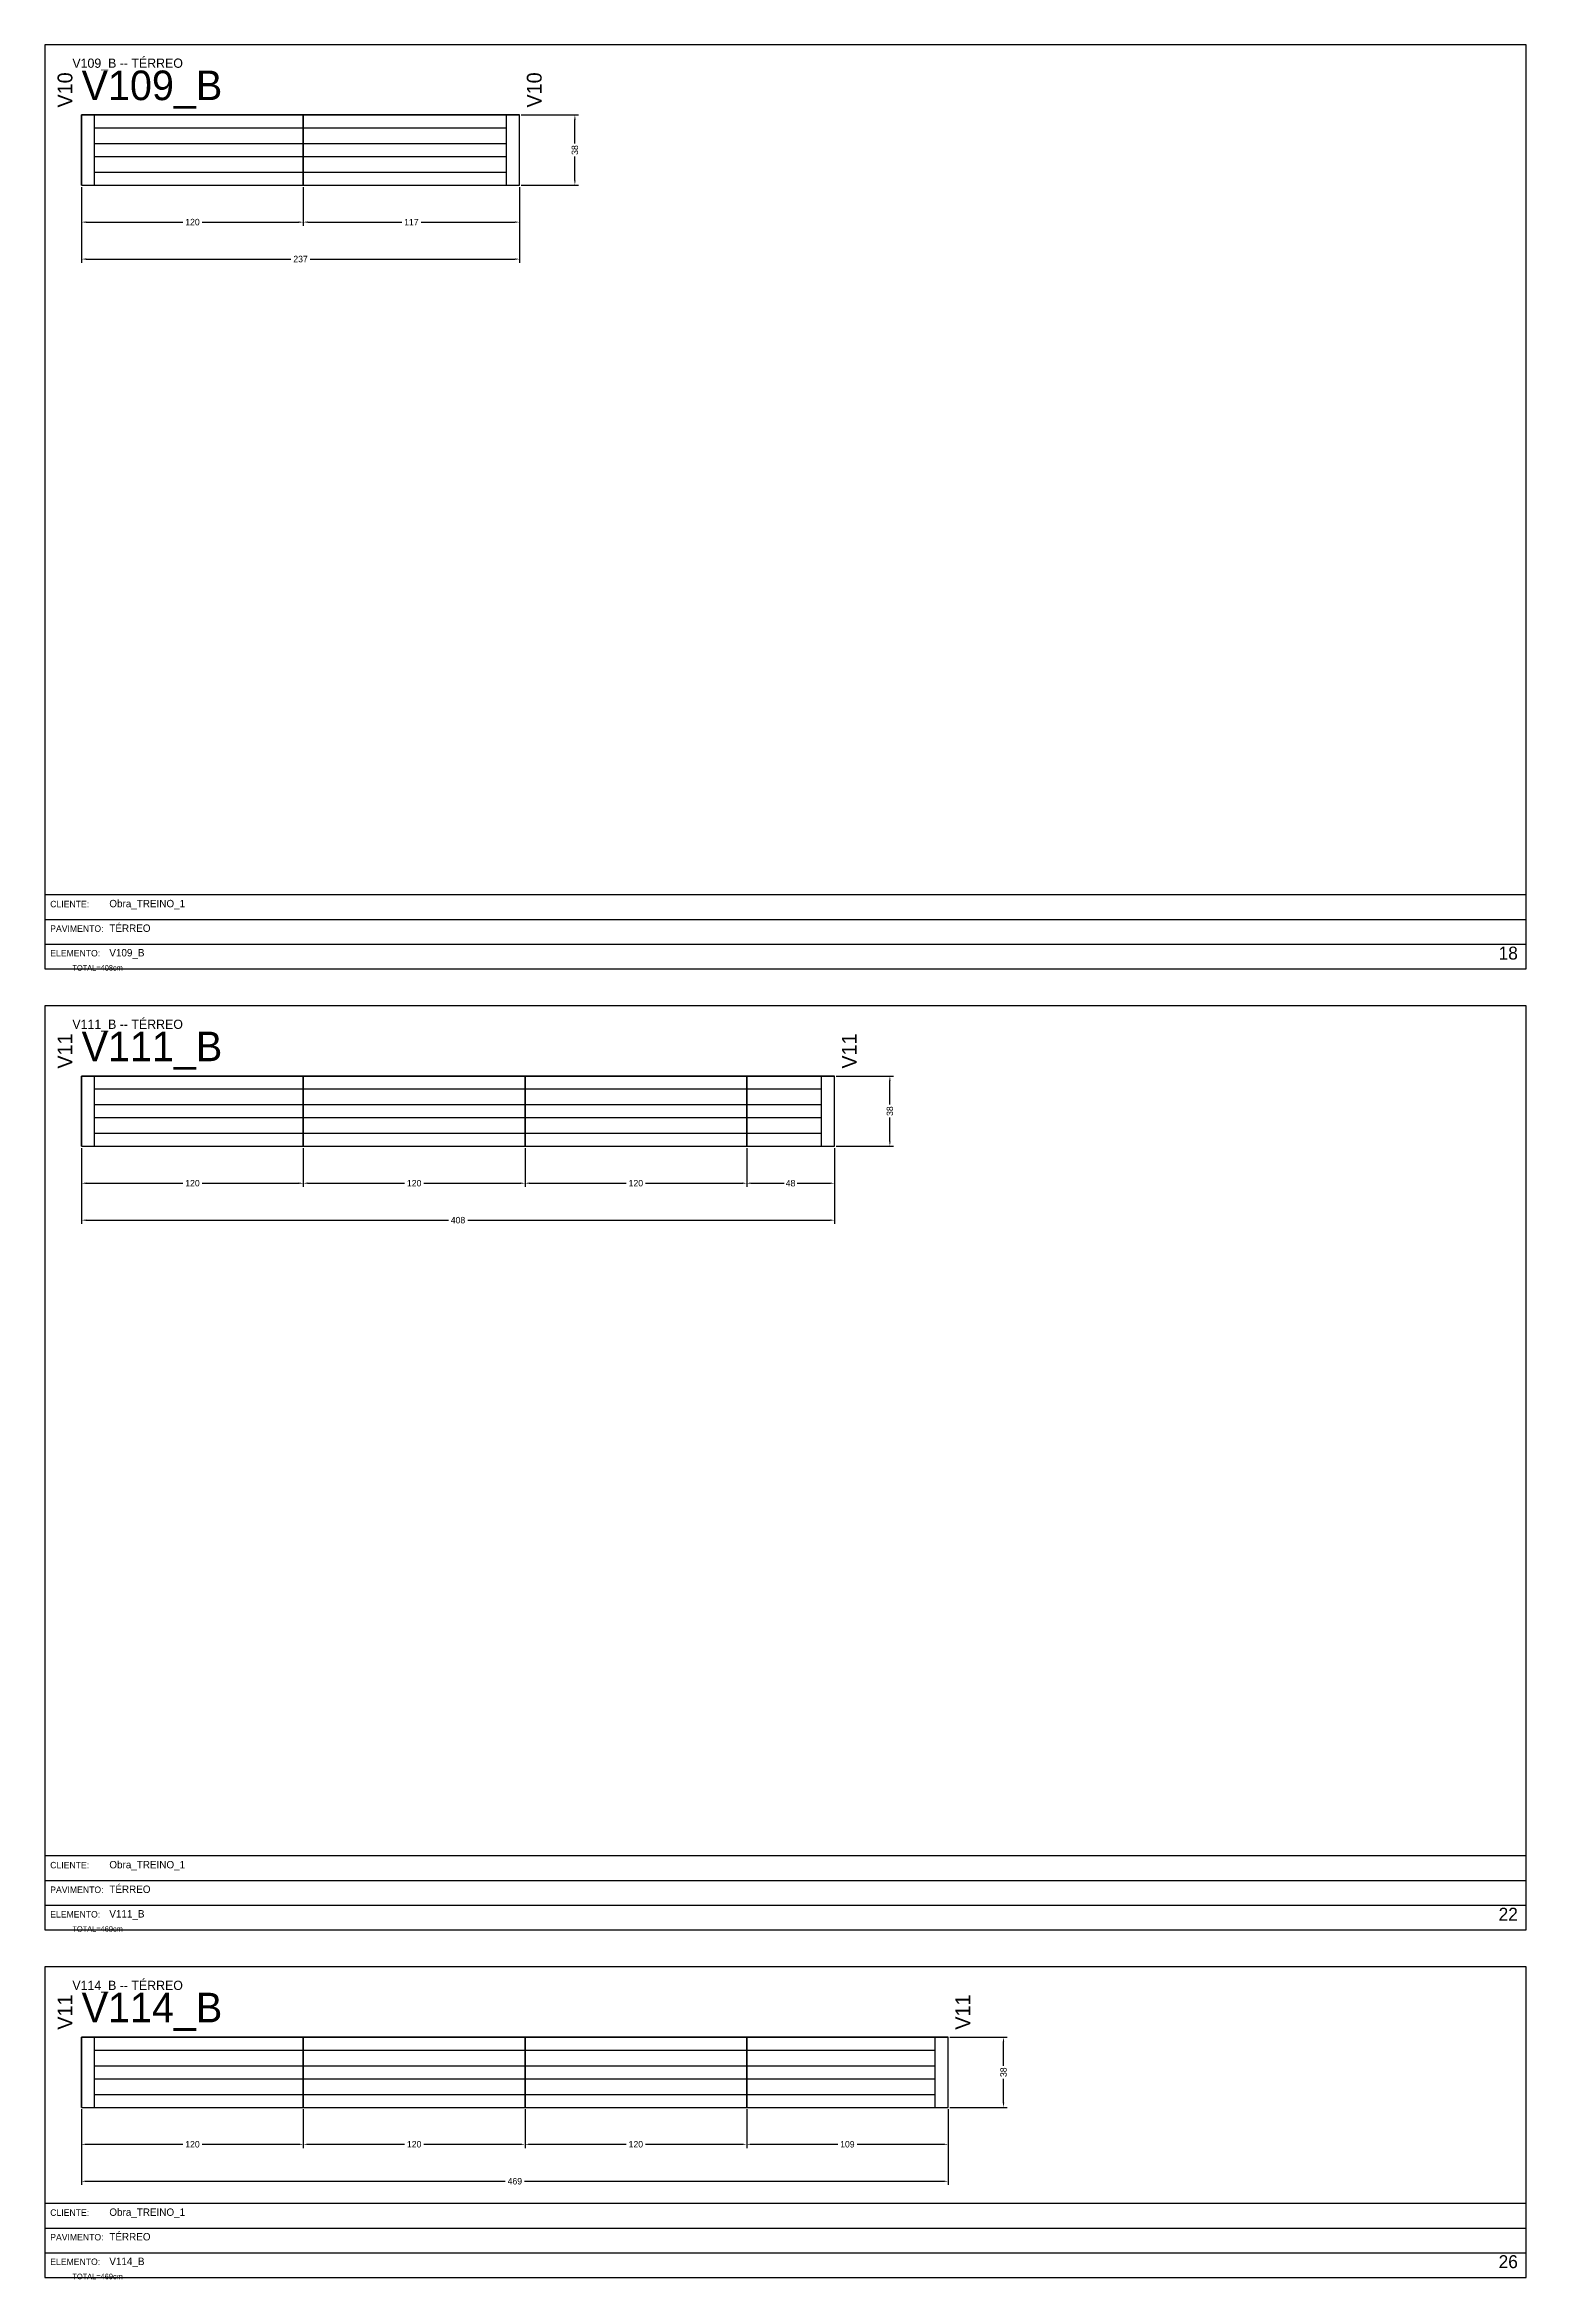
# Model space of a CAD drawing. Header units: metres. Extents: x 0 to 3268, y -4496 to 124.
# Drawn here: x 822 to 1624, y -2227 to -1018 of the extents above; entities that cross this region are included whole.
import ezdxf

# ---------------------------------------------------------------- set-up
doc = ezdxf.new("R2010")
doc.units = ezdxf.units.M
for name, color, linetype in [('5', 5, 'Continuous'), ('BORDA_CELULA', 9, 'Continuous'), ('CARIMBO', 9, 'Continuous'), ('COTA', 241, 'Continuous'), ('NOMENCLATURA', 7, 'Continuous'), ('Painéis', 200, 'Continuous'), ('SARR_2.2x7', 40, 'Continuous')]:
    doc.layers.add(name, color=color, linetype=linetype)
doc.dimstyles.new('COTA', dxfattribs={"dimtxt": 3.5, "dimasz": 2.5, "dimexe": 2, "dimexo": 1, "dimgap": 0.9, "dimtad": 1, "dimdec": 0, "dimrnd": 1, "dimcen": 2.5, "dimclrd": 4, "dimclre": 4, "dimclrt": 4, "dimazin": 3, "dimtfac": 1, "dimtmove": 0, "dimatfit": 3})

# ---------------------------------------------------------------- blocks, each defined once
blk = doc.blocks.new('_CLOSEDFILLED')
at = {"color": 0, "linetype": 'BYBLOCK'}
blk.add_solid([(-1, 0.16), (0, 0), (-1, -0.16)], dxfattribs=at)
blk = doc.blocks.new('*D158')
at = {"color": 4}
for p, q in [((842, -1095), (842, -1116)), ((962, -1095), (962, -1116)), ((844.5, -1114), (896.75, -1114)), ((907.25, -1114), (959.5, -1114))]:
    blk.add_line(p, q, dxfattribs=at)
at = {"layer": 'Defpoints'}
for p in [(842, -1094), (962, -1094), (842, -1114)]:
    blk.add_point(p, dxfattribs=at)
at = {"layer": 'COTA', "color": 4, "xscale": 2.5, "yscale": 2.5, "rotation": 180}
blk.add_blockref('_CLOSEDFILLED', (842, -1114), dxfattribs=at)
at = {"layer": 'COTA', "color": 4, "xscale": 2.5, "yscale": 2.5}
blk.add_blockref('_CLOSEDFILLED', (962, -1114), dxfattribs=at)
at = {"layer": 'COTA', "color": 4, "insert": (902, -1114), "char_height": 3.5, "attachment_point": 5}
blk.add_mtext('120', dxfattribs=at)
blk = doc.blocks.new('*D159')
at = {"color": 4}
for p, q in [((962, -1095), (962, -1116)), ((1079, -1095), (1079, -1116)), ((964.5, -1114), (1015.25, -1114)), ((1025.75, -1114), (1076.5, -1114))]:
    blk.add_line(p, q, dxfattribs=at)
at = {"layer": 'Defpoints'}
for p in [(962, -1094), (1079, -1094), (962, -1114)]:
    blk.add_point(p, dxfattribs=at)
at = {"layer": 'COTA', "color": 4, "xscale": 2.5, "yscale": 2.5, "rotation": 180}
blk.add_blockref('_CLOSEDFILLED', (962, -1114), dxfattribs=at)
at = {"layer": 'COTA', "color": 4, "xscale": 2.5, "yscale": 2.5}
blk.add_blockref('_CLOSEDFILLED', (1079, -1114), dxfattribs=at)
at = {"layer": 'COTA', "color": 4, "insert": (1020.5, -1114), "char_height": 3.5, "attachment_point": 5}
blk.add_mtext('117', dxfattribs=at)
blk = doc.blocks.new('*D160')
at = {"color": 4}
for p, q in [((842, -1095), (842, -1136)), ((1079, -1095), (1079, -1136)), ((844.5, -1134), (955.25, -1134)), ((965.75, -1134), (1076.5, -1134))]:
    blk.add_line(p, q, dxfattribs=at)
at = {"layer": 'Defpoints'}
for p in [(842, -1094), (1079, -1094), (842, -1134)]:
    blk.add_point(p, dxfattribs=at)
at = {"layer": 'COTA', "color": 4, "xscale": 2.5, "yscale": 2.5, "rotation": 180}
blk.add_blockref('_CLOSEDFILLED', (842, -1134), dxfattribs=at)
at = {"layer": 'COTA', "color": 4, "xscale": 2.5, "yscale": 2.5}
blk.add_blockref('_CLOSEDFILLED', (1079, -1134), dxfattribs=at)
at = {"layer": 'COTA', "color": 4, "insert": (960.5, -1134), "char_height": 3.5, "attachment_point": 5}
blk.add_mtext('237', dxfattribs=at)
blk = doc.blocks.new('*D161')
at = {"color": 4}
for p, q in [((1080, -1056), (1111, -1056)), ((1109, -1071.5), (1109, -1058.5)), ((1109, -1091.5), (1109, -1078.5)), ((1080, -1094), (1111, -1094))]:
    blk.add_line(p, q, dxfattribs=at)
at = {"layer": 'Defpoints'}
for p in [(1079, -1056), (1079, -1094), (1109, -1094)]:
    blk.add_point(p, dxfattribs=at)
at = {"layer": 'COTA', "color": 4, "xscale": 2.5, "yscale": 2.5}
for p, rotation in [((1109, -1056), 90), ((1109, -1094), 270)]:
    blk.add_blockref('_CLOSEDFILLED', p, dxfattribs=dict(at, rotation=rotation))
at = {"layer": 'COTA', "color": 4, "insert": (1109, -1075), "char_height": 3.5, "attachment_point": 5, "rotation": 90}
blk.add_mtext('38', dxfattribs=at)
blk = doc.blocks.new('*D162')
at = {"color": 4}
for p, q in [((1080, -1056), (1111, -1056)), ((1109, -1071.5), (1109, -1058.5)), ((1109, -1091.5), (1109, -1078.5)), ((1080, -1094), (1111, -1094))]:
    blk.add_line(p, q, dxfattribs=at)
at = {"layer": 'Defpoints'}
for p in [(1079, -1056), (1079, -1094), (1109, -1094)]:
    blk.add_point(p, dxfattribs=at)
at = {"layer": 'COTA', "color": 4, "xscale": 2.5, "yscale": 2.5}
for p, rotation in [((1109, -1056), 90), ((1109, -1094), 270)]:
    blk.add_blockref('_CLOSEDFILLED', p, dxfattribs=dict(at, rotation=rotation))
at = {"layer": 'COTA', "color": 4, "insert": (1109, -1075), "char_height": 3.5, "attachment_point": 5, "rotation": 90}
blk.add_mtext('38', dxfattribs=at)
blk = doc.blocks.new('*D194')
at = {"color": 4}
for p, q in [((842, -1615), (842, -1636)), ((962, -1615), (962, -1636)), ((844.5, -1634), (896.75, -1634)), ((907.25, -1634), (959.5, -1634))]:
    blk.add_line(p, q, dxfattribs=at)
at = {"layer": 'Defpoints'}
for p in [(842, -1614), (962, -1614), (842, -1634)]:
    blk.add_point(p, dxfattribs=at)
at = {"layer": 'COTA', "color": 4, "xscale": 2.5, "yscale": 2.5, "rotation": 180}
blk.add_blockref('_CLOSEDFILLED', (842, -1634), dxfattribs=at)
at = {"layer": 'COTA', "color": 4, "xscale": 2.5, "yscale": 2.5}
blk.add_blockref('_CLOSEDFILLED', (962, -1634), dxfattribs=at)
at = {"layer": 'COTA', "color": 4, "insert": (902, -1634), "char_height": 3.5, "attachment_point": 5}
blk.add_mtext('120', dxfattribs=at)
blk = doc.blocks.new('*D195')
at = {"color": 4}
for p, q in [((962, -1615), (962, -1636)), ((1082, -1615), (1082, -1636)), ((964.5, -1634), (1016.75, -1634)), ((1027.25, -1634), (1079.5, -1634))]:
    blk.add_line(p, q, dxfattribs=at)
at = {"layer": 'Defpoints'}
for p in [(962, -1614), (1082, -1614), (962, -1634)]:
    blk.add_point(p, dxfattribs=at)
at = {"layer": 'COTA', "color": 4, "xscale": 2.5, "yscale": 2.5, "rotation": 180}
blk.add_blockref('_CLOSEDFILLED', (962, -1634), dxfattribs=at)
at = {"layer": 'COTA', "color": 4, "xscale": 2.5, "yscale": 2.5}
blk.add_blockref('_CLOSEDFILLED', (1082, -1634), dxfattribs=at)
at = {"layer": 'COTA', "color": 4, "insert": (1022, -1634), "char_height": 3.5, "attachment_point": 5}
blk.add_mtext('120', dxfattribs=at)
blk = doc.blocks.new('*D196')
at = {"color": 4}
for p, q in [((1082, -1615), (1082, -1636)), ((1202, -1615), (1202, -1636)), ((1084.5, -1634), (1136.75, -1634)), ((1147.25, -1634), (1199.5, -1634))]:
    blk.add_line(p, q, dxfattribs=at)
at = {"layer": 'Defpoints'}
for p in [(1082, -1614), (1202, -1614), (1082, -1634)]:
    blk.add_point(p, dxfattribs=at)
at = {"layer": 'COTA', "color": 4, "xscale": 2.5, "yscale": 2.5, "rotation": 180}
blk.add_blockref('_CLOSEDFILLED', (1082, -1634), dxfattribs=at)
at = {"layer": 'COTA', "color": 4, "xscale": 2.5, "yscale": 2.5}
blk.add_blockref('_CLOSEDFILLED', (1202, -1634), dxfattribs=at)
at = {"layer": 'COTA', "color": 4, "insert": (1142, -1634), "char_height": 3.5, "attachment_point": 5}
blk.add_mtext('120', dxfattribs=at)
blk = doc.blocks.new('*D197')
at = {"color": 4}
for p, q in [((1202, -1615), (1202, -1636)), ((1249.5, -1615), (1249.5, -1636)), ((1204.5, -1634), (1222.25, -1634)), ((1229.25, -1634), (1247, -1634))]:
    blk.add_line(p, q, dxfattribs=at)
at = {"layer": 'Defpoints'}
for p in [(1202, -1614), (1249.5, -1614), (1202, -1634)]:
    blk.add_point(p, dxfattribs=at)
at = {"layer": 'COTA', "color": 4, "xscale": 2.5, "yscale": 2.5, "rotation": 180}
blk.add_blockref('_CLOSEDFILLED', (1202, -1634), dxfattribs=at)
at = {"layer": 'COTA', "color": 4, "xscale": 2.5, "yscale": 2.5}
blk.add_blockref('_CLOSEDFILLED', (1249.5, -1634), dxfattribs=at)
at = {"layer": 'COTA', "color": 4, "insert": (1225.75, -1634), "char_height": 3.5, "attachment_point": 5}
blk.add_mtext('48', dxfattribs=at)
blk = doc.blocks.new('*D198')
at = {"color": 4}
for p, q in [((842, -1615), (842, -1656)), ((1249.5, -1615), (1249.5, -1656)), ((844.5, -1654), (1040.5, -1654)), ((1051, -1654), (1247, -1654))]:
    blk.add_line(p, q, dxfattribs=at)
at = {"layer": 'Defpoints'}
for p in [(842, -1614), (1249.5, -1614), (842, -1654)]:
    blk.add_point(p, dxfattribs=at)
at = {"layer": 'COTA', "color": 4, "xscale": 2.5, "yscale": 2.5, "rotation": 180}
blk.add_blockref('_CLOSEDFILLED', (842, -1654), dxfattribs=at)
at = {"layer": 'COTA', "color": 4, "xscale": 2.5, "yscale": 2.5}
blk.add_blockref('_CLOSEDFILLED', (1249.5, -1654), dxfattribs=at)
at = {"layer": 'COTA', "color": 4, "insert": (1045.75, -1654), "char_height": 3.5, "attachment_point": 5}
blk.add_mtext('408', dxfattribs=at)
blk = doc.blocks.new('*D199')
at = {"color": 4}
for p, q in [((1250.5, -1576), (1281.5, -1576)), ((1279.5, -1591.5), (1279.5, -1578.5)), ((1279.5, -1611.5), (1279.5, -1598.5)), ((1250.5, -1614), (1281.5, -1614))]:
    blk.add_line(p, q, dxfattribs=at)
at = {"layer": 'Defpoints'}
for p in [(1249.5, -1576), (1249.5, -1614), (1279.5, -1614)]:
    blk.add_point(p, dxfattribs=at)
at = {"layer": 'COTA', "color": 4, "xscale": 2.5, "yscale": 2.5}
for p, rotation in [((1279.5, -1576), 90), ((1279.5, -1614), 270)]:
    blk.add_blockref('_CLOSEDFILLED', p, dxfattribs=dict(at, rotation=rotation))
at = {"layer": 'COTA', "color": 4, "insert": (1279.5, -1595), "char_height": 3.5, "attachment_point": 5, "rotation": 90}
blk.add_mtext('38', dxfattribs=at)
blk = doc.blocks.new('*D200')
at = {"color": 4}
for p, q in [((1250.5, -1576), (1281.5, -1576)), ((1279.5, -1591.5), (1279.5, -1578.5)), ((1279.5, -1611.5), (1279.5, -1598.5)), ((1250.5, -1614), (1281.5, -1614))]:
    blk.add_line(p, q, dxfattribs=at)
at = {"layer": 'Defpoints'}
for p in [(1249.5, -1576), (1249.5, -1614), (1279.5, -1614)]:
    blk.add_point(p, dxfattribs=at)
at = {"layer": 'COTA', "color": 4, "xscale": 2.5, "yscale": 2.5}
for p, rotation in [((1279.5, -1576), 90), ((1279.5, -1614), 270)]:
    blk.add_blockref('_CLOSEDFILLED', p, dxfattribs=dict(at, rotation=rotation))
at = {"layer": 'COTA', "color": 4, "insert": (1279.5, -1595), "char_height": 3.5, "attachment_point": 5, "rotation": 90}
blk.add_mtext('38', dxfattribs=at)
blk = doc.blocks.new('*D201')
at = {"color": 4}
for p, q in [((1250.5, -1576), (1281.5, -1576)), ((1279.5, -1591.5), (1279.5, -1578.5)), ((1279.5, -1611.5), (1279.5, -1598.5)), ((1250.5, -1614), (1281.5, -1614))]:
    blk.add_line(p, q, dxfattribs=at)
at = {"layer": 'Defpoints'}
for p in [(1249.5, -1576), (1249.5, -1614), (1279.5, -1614)]:
    blk.add_point(p, dxfattribs=at)
at = {"layer": 'COTA', "color": 4, "xscale": 2.5, "yscale": 2.5}
for p, rotation in [((1279.5, -1576), 90), ((1279.5, -1614), 270)]:
    blk.add_blockref('_CLOSEDFILLED', p, dxfattribs=dict(at, rotation=rotation))
at = {"layer": 'COTA', "color": 4, "insert": (1279.5, -1595), "char_height": 3.5, "attachment_point": 5, "rotation": 90}
blk.add_mtext('38', dxfattribs=at)
blk = doc.blocks.new('*D202')
at = {"color": 4}
for p, q in [((1250.5, -1576), (1281.5, -1576)), ((1279.5, -1591.5), (1279.5, -1578.5)), ((1279.5, -1611.5), (1279.5, -1598.5)), ((1250.5, -1614), (1281.5, -1614))]:
    blk.add_line(p, q, dxfattribs=at)
at = {"layer": 'Defpoints'}
for p in [(1249.5, -1576), (1249.5, -1614), (1279.5, -1614)]:
    blk.add_point(p, dxfattribs=at)
at = {"layer": 'COTA', "color": 4, "xscale": 2.5, "yscale": 2.5}
for p, rotation in [((1279.5, -1576), 90), ((1279.5, -1614), 270)]:
    blk.add_blockref('_CLOSEDFILLED', p, dxfattribs=dict(at, rotation=rotation))
at = {"layer": 'COTA', "color": 4, "insert": (1279.5, -1595), "char_height": 3.5, "attachment_point": 5, "rotation": 90}
blk.add_mtext('38', dxfattribs=at)
blk = doc.blocks.new('*D234')
at = {"color": 4}
for p, q in [((842, -2135), (842, -2156)), ((962, -2135), (962, -2156)), ((844.5, -2154), (896.75, -2154)), ((907.25, -2154), (959.5, -2154))]:
    blk.add_line(p, q, dxfattribs=at)
at = {"layer": 'Defpoints'}
for p in [(842, -2134), (962, -2134), (842, -2154)]:
    blk.add_point(p, dxfattribs=at)
at = {"layer": 'COTA', "color": 4, "xscale": 2.5, "yscale": 2.5, "rotation": 180}
blk.add_blockref('_CLOSEDFILLED', (842, -2154), dxfattribs=at)
at = {"layer": 'COTA', "color": 4, "xscale": 2.5, "yscale": 2.5}
blk.add_blockref('_CLOSEDFILLED', (962, -2154), dxfattribs=at)
at = {"layer": 'COTA', "color": 4, "insert": (902, -2154), "char_height": 3.5, "attachment_point": 5}
blk.add_mtext('120', dxfattribs=at)
blk = doc.blocks.new('*D235')
at = {"color": 4}
for p, q in [((962, -2135), (962, -2156)), ((1082, -2135), (1082, -2156)), ((964.5, -2154), (1016.75, -2154)), ((1027.25, -2154), (1079.5, -2154))]:
    blk.add_line(p, q, dxfattribs=at)
at = {"layer": 'Defpoints'}
for p in [(962, -2134), (1082, -2134), (962, -2154)]:
    blk.add_point(p, dxfattribs=at)
at = {"layer": 'COTA', "color": 4, "xscale": 2.5, "yscale": 2.5, "rotation": 180}
blk.add_blockref('_CLOSEDFILLED', (962, -2154), dxfattribs=at)
at = {"layer": 'COTA', "color": 4, "xscale": 2.5, "yscale": 2.5}
blk.add_blockref('_CLOSEDFILLED', (1082, -2154), dxfattribs=at)
at = {"layer": 'COTA', "color": 4, "insert": (1022, -2154), "char_height": 3.5, "attachment_point": 5}
blk.add_mtext('120', dxfattribs=at)
blk = doc.blocks.new('*D236')
at = {"color": 4}
for p, q in [((1082, -2135), (1082, -2156)), ((1202, -2135), (1202, -2156)), ((1084.5, -2154), (1136.75, -2154)), ((1147.25, -2154), (1199.5, -2154))]:
    blk.add_line(p, q, dxfattribs=at)
at = {"layer": 'Defpoints'}
for p in [(1082, -2134), (1202, -2134), (1082, -2154)]:
    blk.add_point(p, dxfattribs=at)
at = {"layer": 'COTA', "color": 4, "xscale": 2.5, "yscale": 2.5, "rotation": 180}
blk.add_blockref('_CLOSEDFILLED', (1082, -2154), dxfattribs=at)
at = {"layer": 'COTA', "color": 4, "xscale": 2.5, "yscale": 2.5}
blk.add_blockref('_CLOSEDFILLED', (1202, -2154), dxfattribs=at)
at = {"layer": 'COTA', "color": 4, "insert": (1142, -2154), "char_height": 3.5, "attachment_point": 5}
blk.add_mtext('120', dxfattribs=at)
blk = doc.blocks.new('*D237')
at = {"color": 4}
for p, q in [((1202, -2135), (1202, -2156)), ((1311, -2135), (1311, -2156)), ((1204.5, -2154), (1251.25, -2154)), ((1261.75, -2154), (1308.5, -2154))]:
    blk.add_line(p, q, dxfattribs=at)
at = {"layer": 'Defpoints'}
for p in [(1202, -2134), (1311, -2134), (1202, -2154)]:
    blk.add_point(p, dxfattribs=at)
at = {"layer": 'COTA', "color": 4, "xscale": 2.5, "yscale": 2.5, "rotation": 180}
blk.add_blockref('_CLOSEDFILLED', (1202, -2154), dxfattribs=at)
at = {"layer": 'COTA', "color": 4, "xscale": 2.5, "yscale": 2.5}
blk.add_blockref('_CLOSEDFILLED', (1311, -2154), dxfattribs=at)
at = {"layer": 'COTA', "color": 4, "insert": (1256.5, -2154), "char_height": 3.5, "attachment_point": 5}
blk.add_mtext('109', dxfattribs=at)
blk = doc.blocks.new('*D238')
at = {"color": 4}
for p, q in [((842, -2135), (842, -2176)), ((1311, -2135), (1311, -2176)), ((844.5, -2174), (1071.25, -2174)), ((1081.75, -2174), (1308.5, -2174))]:
    blk.add_line(p, q, dxfattribs=at)
at = {"layer": 'Defpoints'}
for p in [(842, -2134), (1311, -2134), (842, -2174)]:
    blk.add_point(p, dxfattribs=at)
at = {"layer": 'COTA', "color": 4, "xscale": 2.5, "yscale": 2.5, "rotation": 180}
blk.add_blockref('_CLOSEDFILLED', (842, -2174), dxfattribs=at)
at = {"layer": 'COTA', "color": 4, "xscale": 2.5, "yscale": 2.5}
blk.add_blockref('_CLOSEDFILLED', (1311, -2174), dxfattribs=at)
at = {"layer": 'COTA', "color": 4, "insert": (1076.5, -2174), "char_height": 3.5, "attachment_point": 5}
blk.add_mtext('469', dxfattribs=at)
blk = doc.blocks.new('*D239')
at = {"color": 4}
for p, q in [((1312, -2096), (1343, -2096)), ((1341, -2111.5), (1341, -2098.5)), ((1341, -2131.5), (1341, -2118.5)), ((1312, -2134), (1343, -2134))]:
    blk.add_line(p, q, dxfattribs=at)
at = {"layer": 'Defpoints'}
for p in [(1311, -2096), (1311, -2134), (1341, -2134)]:
    blk.add_point(p, dxfattribs=at)
at = {"layer": 'COTA', "color": 4, "xscale": 2.5, "yscale": 2.5}
for p, rotation in [((1341, -2096), 90), ((1341, -2134), 270)]:
    blk.add_blockref('_CLOSEDFILLED', p, dxfattribs=dict(at, rotation=rotation))
at = {"layer": 'COTA', "color": 4, "insert": (1341, -2115), "char_height": 3.5, "attachment_point": 5, "rotation": 90}
blk.add_mtext('38', dxfattribs=at)
blk = doc.blocks.new('*D240')
at = {"color": 4}
for p, q in [((1312, -2096), (1343, -2096)), ((1341, -2111.5), (1341, -2098.5)), ((1341, -2131.5), (1341, -2118.5)), ((1312, -2134), (1343, -2134))]:
    blk.add_line(p, q, dxfattribs=at)
at = {"layer": 'Defpoints'}
for p in [(1311, -2096), (1311, -2134), (1341, -2134)]:
    blk.add_point(p, dxfattribs=at)
at = {"layer": 'COTA', "color": 4, "xscale": 2.5, "yscale": 2.5}
for p, rotation in [((1341, -2096), 90), ((1341, -2134), 270)]:
    blk.add_blockref('_CLOSEDFILLED', p, dxfattribs=dict(at, rotation=rotation))
at = {"layer": 'COTA', "color": 4, "insert": (1341, -2115), "char_height": 3.5, "attachment_point": 5, "rotation": 90}
blk.add_mtext('38', dxfattribs=at)
blk = doc.blocks.new('*D241')
at = {"color": 4}
for p, q in [((1312, -2096), (1343, -2096)), ((1341, -2111.5), (1341, -2098.5)), ((1341, -2131.5), (1341, -2118.5)), ((1312, -2134), (1343, -2134))]:
    blk.add_line(p, q, dxfattribs=at)
at = {"layer": 'Defpoints'}
for p in [(1311, -2096), (1311, -2134), (1341, -2134)]:
    blk.add_point(p, dxfattribs=at)
at = {"layer": 'COTA', "color": 4, "xscale": 2.5, "yscale": 2.5}
for p, rotation in [((1341, -2096), 90), ((1341, -2134), 270)]:
    blk.add_blockref('_CLOSEDFILLED', p, dxfattribs=dict(at, rotation=rotation))
at = {"layer": 'COTA', "color": 4, "insert": (1341, -2115), "char_height": 3.5, "attachment_point": 5, "rotation": 90}
blk.add_mtext('38', dxfattribs=at)
blk = doc.blocks.new('*D242')
at = {"color": 4}
for p, q in [((1312, -2096), (1343, -2096)), ((1341, -2111.5), (1341, -2098.5)), ((1341, -2131.5), (1341, -2118.5)), ((1312, -2134), (1343, -2134))]:
    blk.add_line(p, q, dxfattribs=at)
at = {"layer": 'Defpoints'}
for p in [(1311, -2096), (1311, -2134), (1341, -2134)]:
    blk.add_point(p, dxfattribs=at)
at = {"layer": 'COTA', "color": 4, "xscale": 2.5, "yscale": 2.5}
for p, rotation in [((1341, -2096), 90), ((1341, -2134), 270)]:
    blk.add_blockref('_CLOSEDFILLED', p, dxfattribs=dict(at, rotation=rotation))
at = {"layer": 'COTA', "color": 4, "insert": (1341, -2115), "char_height": 3.5, "attachment_point": 5, "rotation": 90}
blk.add_mtext('38', dxfattribs=at)

msp = doc.modelspace()

# ---------------------------------------------------------------- linework, layer by layer
at = {"layer": 'BORDA_CELULA'}
for points in [[(822, -1518), (1624, -1518), (1624, -1018), (822, -1018)], [(822, -1518), (1624, -1518), (1624, -1478), (822, -1478)], [(822, -2038), (1624, -2038), (1624, -1538), (822, -1538)], [(822, -2038), (1624, -2038), (1624, -1998), (822, -1998)], [(822, -2226), (1624, -2226), (1624, -2058), (822, -2058)], [(822, -2226), (1624, -2226), (1624, -2186), (822, -2186)]]:
    msp.add_lwpolyline(points, close=True, dxfattribs=at)
at = {"layer": 'CARIMBO'}
for p, q in [((822, -1491.3), (1624, -1491.3)), ((822, -1504.7), (1624, -1504.7)), ((822, -1518), (1624, -1518)), ((822, -2011.3), (1624, -2011.3)), ((822, -2024.7), (1624, -2024.7)), ((822, -2038), (1624, -2038)), ((822, -2199.3), (1624, -2199.3)), ((822, -2212.7), (1624, -2212.7)), ((822, -2226), (1624, -2226))]:
    msp.add_line(p, q, dxfattribs=at)
at = {"layer": 'Painéis'}
for points in [[(842, -1094), (842, -1056)], [(842, -1056), (962, -1056)], [(842, -1094), (962, -1094), (962, -1056), (842, -1056), (842, -1094)], [(962, -1094), (962, -1056)], [(962, -1056), (1079, -1056)], [(962, -1094), (1079, -1094), (1079, -1056), (962, -1056), (962, -1094)], [(1079, -1094), (1079, -1056)], [(842, -1094), (962, -1094)], [(962, -1094), (1079, -1094)], [(842, -1614), (842, -1576)], [(842, -1576), (962, -1576)], [(842, -1614), (962, -1614), (962, -1576), (842, -1576), (842, -1614)], [(962, -1614), (962, -1576)], [(962, -1576), (1082, -1576)], [(962, -1614), (1082, -1614), (1082, -1576), (962, -1576), (962, -1614)], [(1082, -1614), (1082, -1576)], [(1082, -1576), (1202, -1576)], [(1082, -1614), (1202, -1614), (1202, -1576), (1082, -1576), (1082, -1614)], [(1202, -1614), (1202, -1576)], [(1202, -1576), (1249.5, -1576)], [(1202, -1614), (1249.5, -1614), (1249.5, -1576), (1202, -1576), (1202, -1614)], [(1249.5, -1614), (1249.5, -1576)], [(842, -1614), (962, -1614)], [(962, -1614), (1082, -1614)], [(1082, -1614), (1202, -1614)], [(1202, -1614), (1249.5, -1614)], [(842, -2134), (842, -2096)], [(842, -2096), (962, -2096)], [(842, -2134), (962, -2134), (962, -2096), (842, -2096), (842, -2134)], [(962, -2134), (962, -2096)], [(962, -2096), (1082, -2096)], [(962, -2134), (1082, -2134), (1082, -2096), (962, -2096), (962, -2134)], [(1082, -2134), (1082, -2096)], [(1082, -2096), (1202, -2096)], [(1082, -2134), (1202, -2134), (1202, -2096), (1082, -2096), (1082, -2134)], [(1202, -2134), (1202, -2096)], [(1202, -2096), (1311, -2096)], [(1202, -2134), (1311, -2134), (1311, -2096), (1202, -2096), (1202, -2134)], [(1311, -2134), (1311, -2096)], [(842, -2134), (962, -2134)], [(962, -2134), (1082, -2134)], [(1082, -2134), (1202, -2134)], [(1202, -2134), (1311, -2134)]]:
    msp.add_lwpolyline(points, dxfattribs=at)
at = {"layer": 'SARR_2.2x7'}
for points in [[(849, -1094), (849, -1056)], [(849, -1063), (962, -1063)], [(962, -1063), (1072, -1063)], [(1072, -1094), (1072, -1056)], [(849, -1071.5), (962, -1071.5)], [(962, -1071.5), (1072, -1071.5)], [(849, -1078.5), (962, -1078.5)], [(849, -1087), (962, -1087)], [(962, -1078.5), (1072, -1078.5)], [(962, -1087), (1072, -1087)], [(849, -1614), (849, -1576)], [(849, -1583), (962, -1583)], [(962, -1583), (1082, -1583)], [(1082, -1583), (1202, -1583)], [(1202, -1583), (1242.5, -1583)], [(1242.5, -1614), (1242.5, -1576)], [(849, -1591.5), (962, -1591.5)], [(962, -1591.5), (1082, -1591.5)], [(1082, -1591.5), (1202, -1591.5)], [(1202, -1591.5), (1242.5, -1591.5)], [(849, -1598.5), (962, -1598.5)], [(849, -1607), (962, -1607)], [(962, -1598.5), (1082, -1598.5)], [(962, -1607), (1082, -1607)], [(1082, -1598.5), (1202, -1598.5)], [(1082, -1607), (1202, -1607)], [(1202, -1598.5), (1242.5, -1598.5)], [(1202, -1607), (1242.5, -1607)], [(849, -2134), (849, -2096)], [(849, -2103), (962, -2103)], [(962, -2103), (1082, -2103)], [(1082, -2103), (1202, -2103)], [(1202, -2103), (1304, -2103)], [(1304, -2134), (1304, -2096)], [(849, -2111.5), (962, -2111.5)], [(962, -2111.5), (1082, -2111.5)], [(1082, -2111.5), (1202, -2111.5)], [(1202, -2111.5), (1304, -2111.5)], [(849, -2118.5), (962, -2118.5)], [(849, -2127), (962, -2127)], [(962, -2118.5), (1082, -2118.5)], [(962, -2127), (1082, -2127)], [(1082, -2118.5), (1202, -2118.5)], [(1082, -2127), (1202, -2127)], [(1202, -2118.5), (1304, -2118.5)], [(1202, -2127), (1304, -2127)]]:
    msp.add_lwpolyline(points, dxfattribs=at)

# ---------------------------------------------------------------- texts
at = {"layer": '5'}
for s, p in [('V10', (837, -1052)), ('V10', (1091, -1052)), ('V11', (837, -1572)), ('V11', (1261.5, -1572)), ('V11', (837, -2092)), ('V11', (1323, -2092))]:
    msp.add_text(s, height=8, rotation=90, dxfattribs=at).set_placement(p)
at = {"layer": 'CARIMBO', "color": 9}
for s, p in [('CLIENTE:', (825, -1484.7)), ('PAVIMENTO:', (825, -1498)), ('ELEMENTO:', (825, -1511.3)), ('CLIENTE:', (825, -2004.7)), ('PAVIMENTO:', (825, -2018)), ('ELEMENTO:', (825, -2031.3)), ('CLIENTE:', (825, -2192.7)), ('PAVIMENTO:', (825, -2206)), ('ELEMENTO:', (825, -2219.3))]:
    msp.add_text(s, height=3.5, dxfattribs=at).set_placement(p)
at = {"layer": 'CARIMBO', "color": 2}
for s, p in [('Obra_TREINO_1', (857, -1484.7)), ('TÉRREO', (857, -1498)), ('V109_B', (857, -1511.3)), ('Obra_TREINO_1', (857, -2004.7)), ('TÉRREO', (857, -2018)), ('V111_B', (857, -2031.3)), ('Obra_TREINO_1', (857, -2192.7)), ('TÉRREO', (857, -2206)), ('V114_B', (857, -2219.3))]:
    msp.add_text(s, height=4, dxfattribs=at).set_placement(p)
at = {"layer": 'CARIMBO', "color": 3}
for s, p in [('18', (1609, -1513)), ('22', (1609, -2033)), ('26', (1609, -2221))]:
    msp.add_text(s, height=7, dxfattribs=at).set_placement(p)
at = {"layer": 'COTA'}
for s, p in [('TOTAL=408cm', (837, -1519)), ('TOTAL=469cm', (837, -2039)), ('TOTAL=469cm', (837, -2227))]:
    msp.add_text(s, height=3, dxfattribs=at).set_placement(p)
at = {"layer": 'NOMENCLATURA'}
for s, height, p in [('V109_B -- TÉRREO', 5, (837, -1030.5)), ('V109_B', 16, (842, -1048)), ('V111_B -- TÉRREO', 5, (837, -1550.5)), ('V111_B', 16, (842, -1568)), ('V114_B -- TÉRREO', 5, (837, -2070.5)), ('V114_B', 16, (842, -2088))]:
    msp.add_text(s, height=height, dxfattribs=at).set_placement(p)

# ---------------------------------------------------------------- dimensions: what is measured, and where the dimension line sits
at = {"layer": 'COTA'}
for base, p1, p2, picture, middle in [((1109, -1094), (1079, -1094), (1079, -1056), '*D161', (1109, -1075)), ((1109, -1094), (1079, -1094), (1079, -1056), '*D162', (1109, -1075)), ((1279.5, -1614), (1249.5, -1614), (1249.5, -1576), '*D199', (1279.5, -1595)), ((1279.5, -1614), (1249.5, -1614), (1249.5, -1576), '*D200', (1279.5, -1595)), ((1279.5, -1614), (1249.5, -1614), (1249.5, -1576), '*D201', (1279.5, -1595)), ((1279.5, -1614), (1249.5, -1614), (1249.5, -1576), '*D202', (1279.5, -1595)), ((1341, -2134), (1311, -2134), (1311, -2096), '*D239', (1341, -2115)), ((1341, -2134), (1311, -2134), (1311, -2096), '*D240', (1341, -2115)), ((1341, -2134), (1311, -2134), (1311, -2096), '*D241', (1341, -2115)), ((1341, -2134), (1311, -2134), (1311, -2096), '*D242', (1341, -2115))]:
    dim = msp.add_linear_dim(base=base, p1=p1, p2=p2, angle=90, dimstyle='COTA', dxfattribs=at)
    dim.commit()
    dim.dimension.update_dxf_attribs({"geometry": picture, "text_midpoint": middle})
for base, p1, p2, picture, middle in [((842, -1114), (842, -1094), (962, -1094), '*D158', (902, -1114)), ((842, -1134), (842, -1094), (1079, -1094), '*D160', (960.5, -1134)), ((962, -1114), (962, -1094), (1079, -1094), '*D159', (1020.5, -1114)), ((842, -1634), (842, -1614), (962, -1614), '*D194', (902, -1634)), ((842, -1654), (842, -1614), (1249.5, -1614), '*D198', (1045.75, -1654)), ((962, -1634), (962, -1614), (1082, -1614), '*D195', (1022, -1634)), ((1082, -1634), (1082, -1614), (1202, -1614), '*D196', (1142, -1634)), ((1202, -1634), (1202, -1614), (1249.5, -1614), '*D197', (1225.75, -1634)), ((842, -2154), (842, -2134), (962, -2134), '*D234', (902, -2154)), ((842, -2174), (842, -2134), (1311, -2134), '*D238', (1076.5, -2174)), ((962, -2154), (962, -2134), (1082, -2134), '*D235', (1022, -2154)), ((1082, -2154), (1082, -2134), (1202, -2134), '*D236', (1142, -2154)), ((1202, -2154), (1202, -2134), (1311, -2134), '*D237', (1256.5, -2154))]:
    dim = msp.add_linear_dim(base=base, p1=p1, p2=p2, dimstyle='COTA', dxfattribs=at)
    dim.commit()
    dim.dimension.update_dxf_attribs({"geometry": picture, "text_midpoint": middle})

doc.saveas('drawing.dxf')
